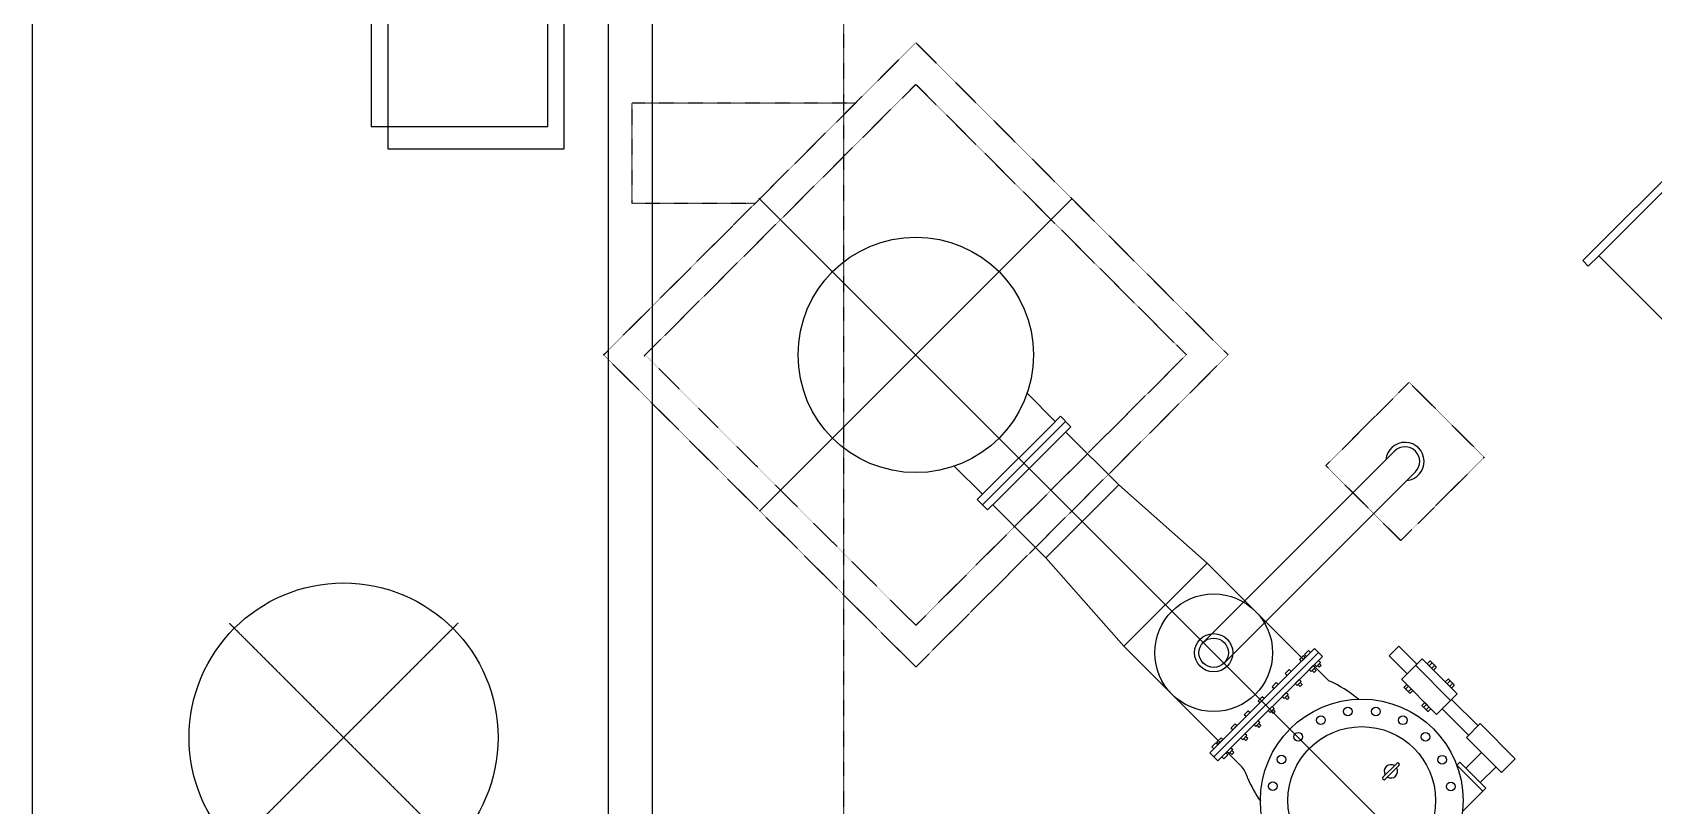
# Model space of a CAD drawing. Header units: inches. Extents: x 68509 to 118759, y -70653 to -42503.
# Drawn here: x 91308 to 96816, y -52110 to -49483 of the extents above; entities that cross this region are included whole.
import ezdxf

# ---------------------------------------------------------------- set-up
doc = ezdxf.new("R2010")
doc.units = ezdxf.units.IN
doc.header["$MEASUREMENT"] = 0
doc.linetypes.add('CENTER', pattern=[2, 1.25, -0.25, 0.25, -0.25])
doc.linetypes.add('HIDDEN', pattern=[0.375, 0.25, -0.125])
doc.layers.add('M-X-BKGD', color=8, linetype='Continuous')

msp = doc.modelspace()

# ---------------------------------------------------------------- linework, layer by layer
at = {"layer": 'M-X-BKGD'}
for p, q in [((91307.6, -55778.6), (91307.6, -45754)), ((97070.1, -49763.2), (96575.1, -50258.2)), ((97053.5, -49817.3), (96629.2, -50241.6)), ((96593.9, -50276.9), (96575.1, -50258.2)), ((96629.2, -50241.6), (96593.9, -50276.9)), ((96629.2, -50241.6), (97459, -51071.3)), ((94782.8, -50804.8), (94687.1, -50709.1)), ((94818.2, -50804.8), (94535.4, -51087.6)), ((94765.2, -50822.5), (94553, -51034.6)), ((94800.5, -50787.1), (94765.2, -50822.5)), ((94835.9, -50822.5), (94800.5, -50787.1)), ((94800.5, -50857.8), (94835.9, -50822.5)), ((94998.7, -51020.6), (94818.2, -50840.2)), ((94800.5, -50857.8), (94588.4, -51070)), ((95935.7, -50905.4), (95285.7, -51555.4)), ((94535.4, -51052.3), (94439.7, -50956.7)), ((96006.4, -50976.1), (95356.4, -51626.1)), ((94517.7, -51070), (94553, -51034.6)), ((94750.8, -51267.8), (94998.7, -51020.6)), ((95299.2, -51285.8), (94998.7, -51020.6)), ((94553, -51105.3), (94517.7, -51070)), ((94588.4, -51070), (94553, -51105.3)), ((94750.8, -51267.8), (94570.7, -51087.6)), ((95016, -51568.3), (94750.8, -51267.8)), ((95016, -51568.3), (95299.2, -51285.8)), ((95299.1, -51285.9), (95626.2, -51613.1)), ((95015.9, -51568.4), (95343, -51895.5)), ((95677.1, -51589.6), (95321.6, -51944.2)), ((95632.4, -51606.9), (95348.9, -51889.6)), ((95625.9, -51600.3), (95612.2, -51614)), ((95618.8, -51620.5), (95632.4, -51606.9)), ((95622.5, -51616.8), (95663.5, -51575.9)), ((95632.4, -51606.9), (95625.9, -51600.3)), ((95643.3, -51583), (95629.6, -51596.6)), ((95629.6, -51596.6), (95636.2, -51603.2)), ((95636.2, -51603.2), (95649.8, -51589.5)), ((95649.8, -51589.5), (95643.3, -51583)), ((95690.8, -51603.2), (95649.8, -51644.1)), ((95663.5, -51575.9), (95690.8, -51603.2)), ((95949.7, -51568.5), (95917.5, -51600.6)), ((95978.8, -51662.1), (95917.5, -51600.6)), ((96011, -51630), (95949.7, -51568.5)), ((96029.9, -51611.1), (95959.9, -51680.9)), ((96148.6, -51730.2), (96029.9, -51611.1)), ((95663.4, -51630.5), (95376.2, -51916.9)), ((95578.1, -51647.9), (95564.5, -51661.6)), ((95578.1, -51647.9), (95564.5, -51661.6)), ((95564.5, -51661.6), (95571, -51668.1)), ((95564.5, -51661.6), (95571, -51668.1)), ((95571, -51668.1), (95584.7, -51654.5)), ((95571, -51668.1), (95584.7, -51654.5)), ((95584.7, -51654.5), (95578.1, -51647.9)), ((95584.7, -51654.5), (95578.1, -51647.9)), ((95612.2, -51614), (95618.8, -51620.5)), ((95646, -51647.9), (95659.7, -51634.2)), ((95646, -51647.9), (95659.7, -51634.2)), ((95652.6, -51654.4), (95646, -51647.9)), ((95652.6, -51654.4), (95646, -51647.9)), ((95666.2, -51640.8), (95652.6, -51654.4)), ((95666.2, -51640.8), (95652.6, -51654.4)), ((95662.7, -51657.4), (95656.1, -51650.9)), ((95659.7, -51634.2), (95666.2, -51640.8)), ((95659.7, -51634.2), (95666.2, -51640.8)), ((95712.3, -51685.8), (95660.3, -51633.6)), ((95662.7, -51644.3), (95669.2, -51650.9)), ((95669.2, -51650.9), (95662.7, -51657.4)), ((95663.4, -51630.5), (95677.1, -51616.9)), ((95670, -51637.1), (95663.4, -51630.5)), ((95683.6, -51623.4), (95670, -51637.1)), ((95680.1, -51640.1), (95673.5, -51633.5)), ((95677.1, -51616.9), (95683.6, -51623.4)), ((95680.1, -51627), (95686.6, -51633.5)), ((95686.6, -51633.5), (95680.1, -51640.1)), ((96126.2, -51752.6), (96007.5, -51633.5)), ((96047, -51628.2), (96056.1, -51619.1)), ((96068.2, -51649.6), (96047, -51628.2)), ((96062.7, -51625.7), (96053.5, -51634.8)), ((96058.1, -51619.1), (96056.1, -51619.1)), ((96062.7, -51623.7), (96058.1, -51619.1)), ((96071.3, -51634.3), (96062.1, -51643.4)), ((96072.8, -51633.8), (96062.7, -51623.7)), ((96062.7, -51625.7), (96062.7, -51623.7)), ((96064.7, -51625.7), (96062.7, -51625.7)), ((96068.2, -51649.6), (96077.4, -51640.4)), ((96071.3, -51634.3), (96071.3, -51632.3)), ((96073.3, -51634.3), (96071.3, -51634.3)), ((96077.4, -51638.4), (96072.8, -51633.8)), ((96077.4, -51640.4), (96077.4, -51638.4)), ((95533.7, -51692.3), (95520, -51705.9)), ((95533.7, -51692.3), (95520, -51705.9)), ((95520, -51705.9), (95526.5, -51712.5)), ((95520, -51705.9), (95526.5, -51712.5)), ((95526.5, -51712.5), (95540.2, -51698.8)), ((95526.5, -51712.5), (95540.2, -51698.8)), ((95540.2, -51698.8), (95533.7, -51692.3)), ((95540.2, -51698.8), (95533.7, -51692.3)), ((95598.3, -51695.5), (95612, -51681.8)), ((95598.3, -51695.5), (95612, -51681.8)), ((95604.8, -51702), (95598.3, -51695.5)), ((95604.8, -51702), (95598.3, -51695.5)), ((95618.5, -51688.4), (95604.8, -51702)), ((95618.5, -51688.4), (95604.8, -51702)), ((95614.9, -51705.1), (95608.4, -51698.5)), ((95614.9, -51705.1), (95608.4, -51698.5)), ((95612, -51681.8), (95618.5, -51688.4)), ((95612, -51681.8), (95618.5, -51688.4)), ((95614.9, -51691.9), (95621.5, -51698.5)), ((95614.9, -51691.9), (95621.5, -51698.5)), ((95621.5, -51698.5), (95614.9, -51705.1)), ((95621.5, -51698.5), (95614.9, -51705.1)), ((96078.7, -51800), (95959.8, -51680.8)), ((95977, -51698), (95967.8, -51707.1)), ((95967.8, -51709.2), (95967.8, -51707.1)), ((95972.4, -51713.7), (95967.8, -51709.2)), ((95982.5, -51723.9), (95972.4, -51713.7)), ((95974.4, -51713.7), (95972.4, -51713.7)), ((95974.4, -51713.7), (95983.6, -51704.6)), ((95974.4, -51715.8), (95974.4, -51713.7)), ((95998.3, -51719.4), (95977, -51698)), ((95983, -51722.3), (95992.1, -51713.2)), ((95998.3, -51719.4), (95989.1, -51728.5)), ((96108.1, -51689.6), (96117.3, -51680.4)), ((96129.4, -51710.9), (96108.1, -51689.6)), ((96123.9, -51687), (96114.7, -51696.2)), ((96119.3, -51680.4), (96117.3, -51680.4)), ((96123.9, -51685), (96119.3, -51680.4)), ((96132.4, -51695.6), (96123.3, -51704.7)), ((96134, -51695.2), (96123.9, -51685)), ((96123.9, -51687), (96123.9, -51685)), ((96125.9, -51687), (96123.9, -51687)), ((96129.4, -51710.9), (96138.6, -51701.8)), ((96132.4, -51695.6), (96132.4, -51693.6)), ((96134.4, -51695.6), (96132.4, -51695.6)), ((96138.6, -51699.8), (96134, -51695.2)), ((96138.6, -51701.8), (96138.6, -51699.8)), ((95485.9, -51739.9), (95472.2, -51753.5)), ((95485.9, -51739.9), (95472.2, -51753.5)), ((95472.2, -51753.5), (95478.8, -51760.1)), ((95472.2, -51753.5), (95478.8, -51760.1)), ((95478.8, -51760.1), (95492.5, -51746.5)), ((95478.8, -51760.1), (95492.5, -51746.5)), ((95492.5, -51746.5), (95485.9, -51739.9)), ((95492.5, -51746.5), (95485.9, -51739.9)), ((95506.1, -51787.4), (95519.7, -51773.8)), ((95506.1, -51787.4), (95519.7, -51773.8)), ((95519.7, -51773.8), (95526.3, -51780.4)), ((95519.7, -51773.8), (95526.3, -51780.4)), ((95553.8, -51739.8), (95567.5, -51726.2)), ((95553.8, -51739.8), (95567.5, -51726.2)), ((95560.4, -51746.4), (95553.8, -51739.8)), ((95560.4, -51746.4), (95553.8, -51739.8)), ((95574, -51732.7), (95560.4, -51746.4)), ((95574, -51732.7), (95560.4, -51746.4)), ((95570.5, -51749.4), (95563.9, -51742.8)), ((95570.5, -51749.4), (95563.9, -51742.8)), ((95567.5, -51726.2), (95574, -51732.7)), ((95567.5, -51726.2), (95574, -51732.7)), ((95570.5, -51736.3), (95577, -51742.9)), ((95570.5, -51736.3), (95577, -51742.9)), ((95577, -51742.9), (95570.5, -51749.4)), ((95577, -51742.9), (95570.5, -51749.4)), ((95983, -51722.3), (95981, -51722.3)), ((95987.1, -51728.5), (95982.5, -51723.9)), ((95983, -51724.3), (95983, -51722.3)), ((95989.1, -51728.5), (95987.1, -51728.5)), ((96038.1, -51759.4), (96029, -51768.5)), ((96029, -51770.5), (96029, -51768.5)), ((96033.6, -51775.1), (96029, -51770.5)), ((96043.7, -51785.2), (96033.6, -51775.1)), ((96035.6, -51775.1), (96033.6, -51775.1)), ((96035.6, -51775.1), (96044.7, -51766)), ((96035.6, -51777.1), (96035.6, -51775.1)), ((96059.4, -51780.7), (96038.1, -51759.4)), ((96044.1, -51783.7), (96053.3, -51774.5)), ((96148.6, -51730.2), (96078.7, -51800)), ((96219.5, -51839), (96129.7, -51749)), ((95424.5, -51801.2), (95438.2, -51787.5)), ((95424.5, -51801.2), (95438.2, -51787.5)), ((95431, -51807.7), (95424.5, -51801.2)), ((95431, -51807.7), (95424.5, -51801.2)), ((95444.7, -51794.1), (95431, -51807.7)), ((95444.7, -51794.1), (95431, -51807.7)), ((95438.2, -51787.5), (95444.7, -51794.1)), ((95438.2, -51787.5), (95444.7, -51794.1)), ((95472, -51821.4), (95458.3, -51835.1)), ((95472, -51821.4), (95458.3, -51835.1)), ((95464.8, -51841.6), (95478.5, -51828)), ((95464.8, -51841.6), (95478.5, -51828)), ((95478.5, -51828), (95472, -51821.4)), ((95478.5, -51828), (95472, -51821.4)), ((95481.5, -51838.1), (95475, -51831.5)), ((95481.5, -51838.1), (95475, -51831.5)), ((95512.6, -51794), (95506.1, -51787.4)), ((95512.6, -51794), (95506.1, -51787.4)), ((95526.3, -51780.4), (95512.6, -51794)), ((95526.3, -51780.4), (95512.6, -51794)), ((95522.7, -51797), (95516.2, -51790.5)), ((95522.7, -51797), (95516.2, -51790.5)), ((95522.7, -51783.9), (95529.3, -51790.5)), ((95522.7, -51783.9), (95529.3, -51790.5)), ((95529.3, -51790.5), (95522.7, -51797)), ((95529.3, -51790.5), (95522.7, -51797)), ((96044.1, -51783.7), (96042.1, -51783.7)), ((96048.3, -51789.8), (96043.7, -51785.2)), ((96044.1, -51785.7), (96044.1, -51783.7)), ((96050.3, -51789.8), (96048.3, -51789.8)), ((96059.4, -51780.7), (96050.3, -51789.8)), ((96187.3, -51871.1), (96097.6, -51781.1)), ((96227.1, -51831.3), (96179.6, -51878.8)), ((96346, -51950.6), (96227.1, -51831.3)), ((95346.1, -51879.3), (95332.4, -51893)), ((95346.1, -51879.3), (95332.4, -51893)), ((95339, -51899.5), (95352.7, -51885.9)), ((95339, -51899.5), (95352.7, -51885.9)), ((95352.7, -51885.9), (95346.1, -51879.3)), ((95352.7, -51885.9), (95346.1, -51879.3)), ((95380, -51845.5), (95393.7, -51831.9)), ((95380, -51845.5), (95393.7, -51831.9)), ((95386.6, -51852.1), (95380, -51845.5)), ((95386.6, -51852.1), (95380, -51845.5)), ((95400.2, -51838.4), (95386.6, -51852.1)), ((95400.2, -51838.4), (95386.6, -51852.1)), ((95393.7, -51831.9), (95400.2, -51838.4)), ((95393.7, -51831.9), (95400.2, -51838.4)), ((95427.5, -51865.8), (95413.8, -51879.4)), ((95427.5, -51865.8), (95413.8, -51879.4)), ((95413.8, -51879.4), (95420.4, -51886)), ((95413.8, -51879.4), (95420.4, -51886)), ((95420.4, -51886), (95434, -51872.3)), ((95420.4, -51886), (95434, -51872.3)), ((95423.9, -51882.4), (95430.5, -51889)), ((95423.9, -51882.4), (95430.5, -51889)), ((95434, -51872.3), (95427.5, -51865.8)), ((95434, -51872.3), (95427.5, -51865.8)), ((95437, -51882.5), (95430.5, -51875.9)), ((95437, -51882.5), (95430.5, -51875.9)), ((95430.5, -51889), (95437, -51882.5)), ((95430.5, -51889), (95437, -51882.5)), ((95458.3, -51835.1), (95464.8, -51841.6)), ((95458.3, -51835.1), (95464.8, -51841.6)), ((95468.4, -51838.1), (95474.9, -51844.6)), ((95468.4, -51838.1), (95474.9, -51844.6)), ((95474.9, -51844.6), (95481.5, -51838.1)), ((95474.9, -51844.6), (95481.5, -51838.1)), ((96298.5, -51998), (96179.6, -51878.8)), ((95348.9, -51889.6), (95307.9, -51930.5)), ((95307.9, -51930.5), (95335.2, -51957.8)), ((95328.7, -51896.7), (95315, -51910.3)), ((95328.7, -51896.7), (95315, -51910.3)), ((95315, -51910.3), (95321.6, -51916.9)), ((95315, -51910.3), (95321.6, -51916.9)), ((95321.6, -51916.9), (95335.3, -51903.2)), ((95321.6, -51916.9), (95335.3, -51903.2)), ((95335.3, -51903.2), (95328.7, -51896.7)), ((95335.3, -51903.2), (95328.7, -51896.7)), ((95332.4, -51893), (95339, -51899.5)), ((95332.4, -51893), (95339, -51899.5)), ((95335.2, -51957.8), (95376.2, -51916.9)), ((95348.9, -51944.2), (95362.5, -51930.6)), ((95348.9, -51944.2), (95362.5, -51930.6)), ((95369.1, -51937.1), (95355.4, -51950.8)), ((95369.1, -51937.1), (95355.4, -51950.8)), ((95362.5, -51930.6), (95369.1, -51937.1)), ((95362.5, -51930.6), (95369.1, -51937.1)), ((95417.7, -51979.6), (95365.7, -51927.4)), ((95366.3, -51926.9), (95379.9, -51913.2)), ((95366.3, -51926.9), (95379.9, -51913.2)), ((95372.8, -51933.4), (95366.3, -51926.9)), ((95372.8, -51933.4), (95366.3, -51926.9)), ((95386.5, -51919.8), (95372.8, -51933.4)), ((95386.5, -51919.8), (95372.8, -51933.4)), ((95382.9, -51936.4), (95376.4, -51929.9)), ((95382.9, -51936.4), (95376.4, -51929.9)), ((95379.9, -51913.2), (95386.5, -51919.8)), ((95379.9, -51913.2), (95386.5, -51919.8)), ((95382.9, -51923.3), (95389.5, -51929.9)), ((95382.9, -51923.3), (95389.5, -51929.9)), ((95389.5, -51929.9), (95382.9, -51936.4)), ((95389.5, -51929.9), (95382.9, -51936.4)), ((96230.6, -51929.9), (96177.9, -51982.4)), ((95355.4, -51950.8), (95348.9, -51944.2)), ((95355.4, -51950.8), (95348.9, -51944.2)), ((95896.2, -52013.2), (95943.1, -51966.5)), ((95903.7, -52020.7), (95950.6, -51974)), ((96157.9, -51962.4), (96147.2, -51973.1)), ((96235.3, -52061.5), (96147.2, -51973.1)), ((96226.8, -52031.4), (96157.9, -51962.4)), ((96279.4, -51978.9), (96226.8, -52031.4)), ((96346, -51950.6), (96298.5, -51998)), ((96246, -52050.7), (96166.5, -52130)), ((96226.8, -52031.4), (96246, -52050.7))]:
    msp.add_line(p, q, dxfattribs=at)
at = {"layer": 'M-X-BKGD', "linetype": 'HIDDEN', "ltscale": 0.4}
for p, q in [((94064.8, -54428.6), (94064.8, -46478.6)), ((93248.3, -50578.6), (94309, -49518)), ((94309, -49518), (95369.6, -50578.6)), ((93386.6, -50581.8), (94309, -49659.4)), ((94309, -49659.4), (95228.2, -50578.6)), ((94103.9, -49723), (93343.9, -49723)), ((93343.9, -49723), (93343.9, -50063)), ((93343.9, -50063), (93763.9, -50063)), ((94309, -51639.3), (93248.3, -50578.6)), ((94309, -51497.9), (93389.7, -50578.6)), ((95369.6, -50578.6), (94309, -51639.3)), ((95228.2, -50578.6), (94309, -51497.9)), ((95702.4, -50954.9), (95985.2, -50672)), ((95985.2, -50672), (96239.8, -50926.6)), ((96239.8, -50926.6), (95956.9, -51209.4)), ((95956.9, -51209.4), (95702.4, -50954.9))]:
    msp.add_line(p, q, dxfattribs=at)
at = {"layer": 'M-X-BKGD', "ltscale": 0.4}
for p, q in [((93264.8, -56278.6), (93264.8, -46878.6)), ((93414.8, -56278.6), (93414.8, -46878.6))]:
    msp.add_line(p, q, dxfattribs=at)
at = {"layer": 'M-X-BKGD', "ltscale": 0.2}
for p, q in [((92514.8, -49278.6), (92514.8, -49878.6)), ((93114.8, -49878.6), (93114.8, -49278.6)), ((92514.8, -49878.6), (93114.8, -49878.6))]:
    msp.add_line(p, q, dxfattribs=at)
at = {"layer": 'M-X-BKGD', "ltscale": 0.003}
for p, q in [((93776, -50045.7), (97659, -53928.6)), ((94839.3, -50048.3), (93778.4, -51109.2))]:
    msp.add_line(p, q, dxfattribs=at)
at = {"layer": 'M-X-BKGD', "linetype": 'CENTER', "ltscale": 0.55}
for p, q in [((91975.9, -51489.7), (92753.7, -52267.5)), ((92753.7, -51489.7), (91975.9, -52267.5))]:
    msp.add_line(p, q, dxfattribs=at)
at = {"layer": 'M-X-BKGD', "ltscale": 0.2}
msp.add_lwpolyline([(92459, -49802.9), (93059, -49802.9), (93059, -49202.9), (92459, -49202.9)], close=True, dxfattribs=at)
at = {"layer": 'M-X-BKGD'}
for centre, radius in [((94309, -50578.6), 400), ((92364.8, -51878.6), 525), ((95321.1, -51590.7), 200), ((95321.1, -51590.7), 65), ((95321.1, -51590.7), 50), ((95824.2, -52092.6), 344.4), ((95776.7, -51790.2), 14.7), ((95872.5, -51790.4), 14.7), ((95685.6, -51819.7), 14.7), ((95963.5, -51820.1), 14.7), ((95824.2, -52092.6), 250.8), ((95608.1, -51875.9), 14.7), ((96040.9, -51876.5), 14.7), ((95551.7, -51953.3), 14.7), ((96097.1, -51954), 14.7), ((95521.9, -52044.3), 14.7), ((96126.5, -52045.1), 14.7)]:
    msp.add_circle(centre, radius, dxfattribs=at)
for centre, radius, start, end in [((95971.1, -50940.7), 65, 275.2849, 174.7151), ((95971.1, -50940.7), 50, 315, 135), ((95540.6, -52073.3), 423.8, 50.0489, 66.0954), ((95336.7, -52045.3), 104.3, 15.0196, 39.0383), ((95923.4, -51993.6), 22.7, 58.4383, 211.4034), ((95923.4, -51993.6), 22.7, 238.4383, 31.4034), ((95946.8, -51970.3), 5.31, 314.9209, 134.9209), ((95837.8, -51845.9), 435.9, 203.2983, 214.7852), ((95900, -52017), 5.31, 134.9209, 314.9209)]:
    msp.add_arc(centre, radius, start, end, dxfattribs=at)

doc.saveas('drawing.dxf')
